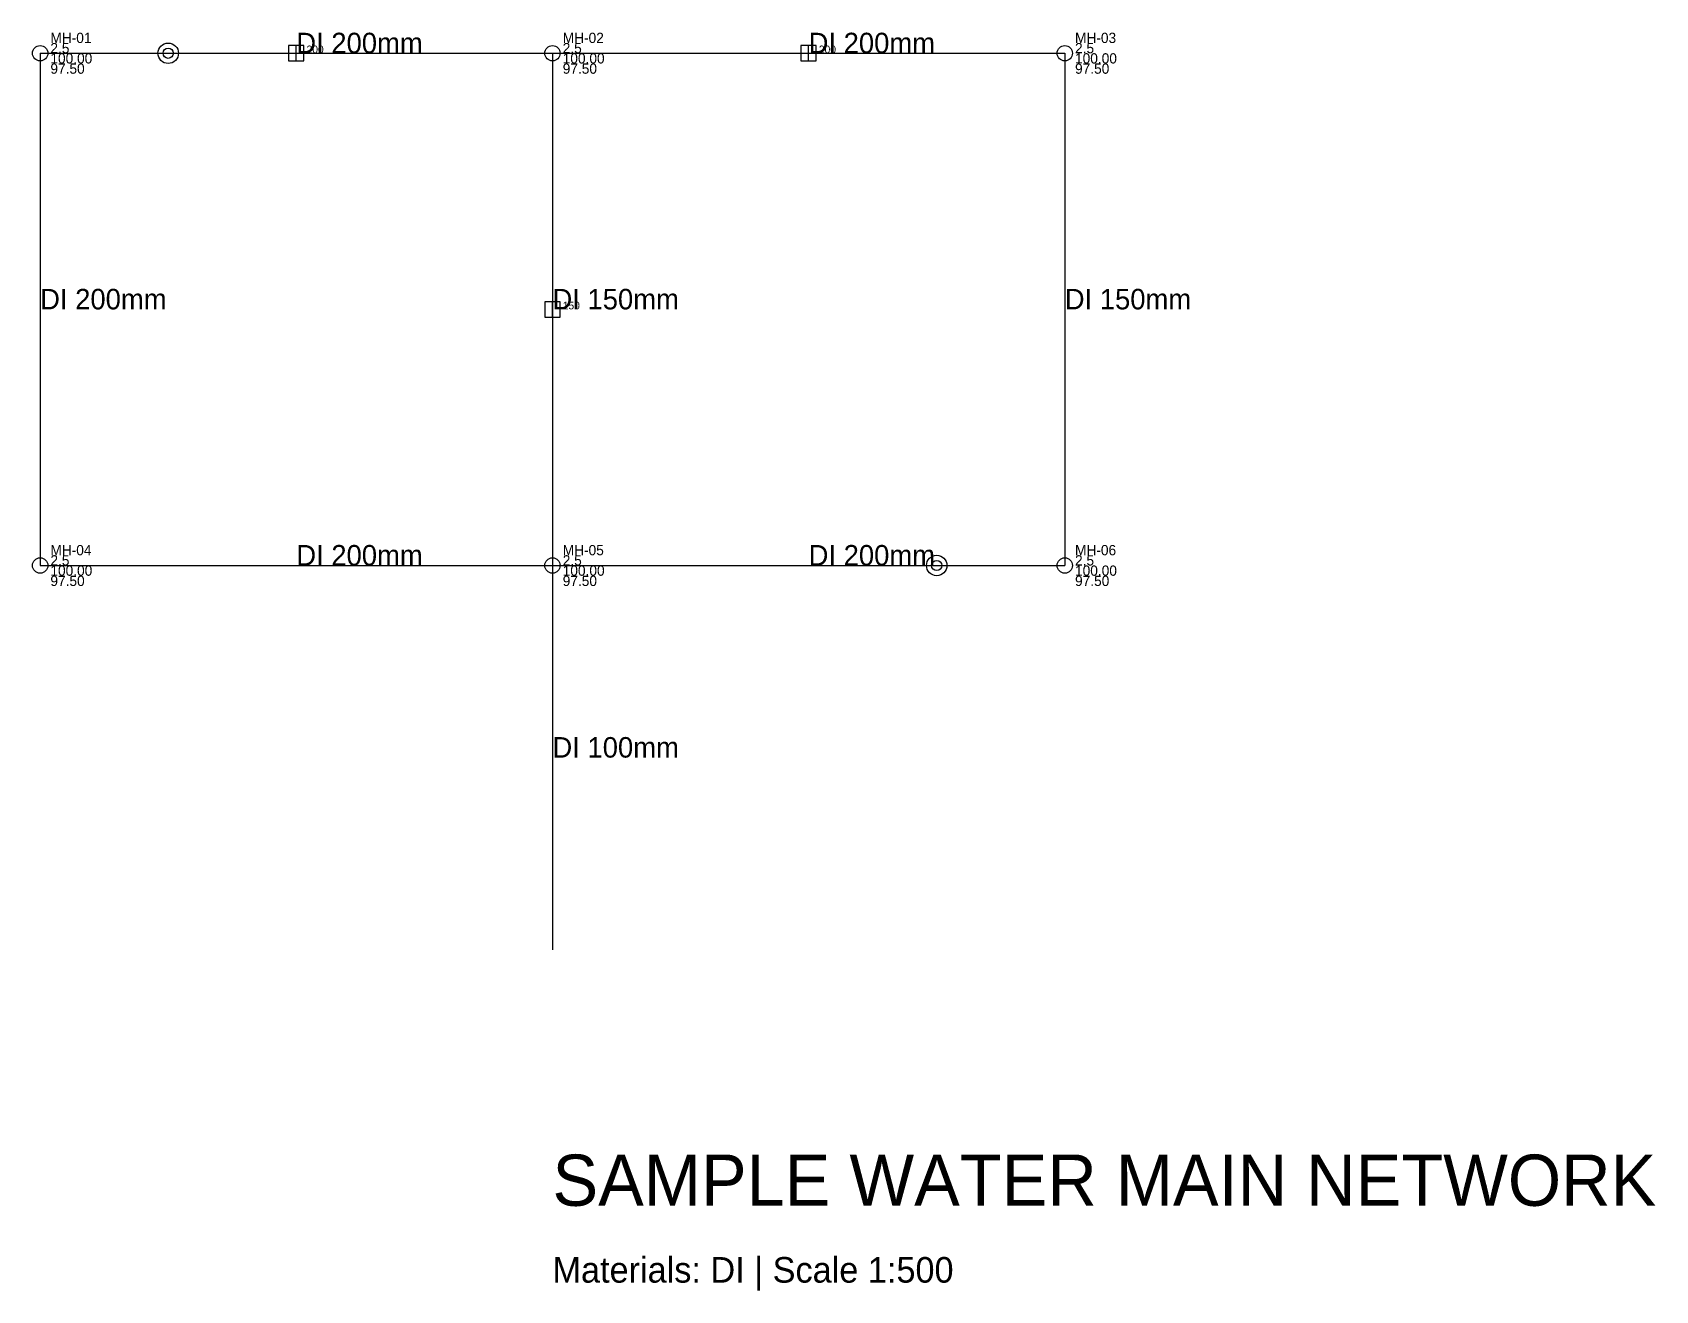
# Model space of a CAD drawing. Header units: metres. Extents: x -0.3 to 63.1, y -8.3 to 40.8.
import ezdxf

# ---------------------------------------------------------------- set-up
doc = ezdxf.new("R2010")
doc.units = ezdxf.units.M
for name, color, linetype in [('ANNOTATIONS', 7, 'Continuous'), ('WATER-HYDRANT', 7, 'Continuous'), ('WATER-MAIN', 7, 'Continuous'), ('WATER-MH', 7, 'Continuous'), ('WATER-VALVE', 7, 'Continuous')]:
    doc.layers.add(name, color=color, linetype=linetype)

# ---------------------------------------------------------------- blocks, each defined once
blk = doc.blocks.new('MANHOLE')
blk.add_circle((0, 0), 0.3)
at = {"layer": 'MANHOLE'}
for tag, p in [('ID', (0.4, 0.4)), ('DEPTH', (0.4, 0)), ('RIM', (0.4, -0.4)), ('INVERT', (0.4, -0.8))]:
    blk.add_attdef(tag, p, '', height=0.4, dxfattribs=at)
blk = doc.blocks.new('GATE_VALVE')
blk.add_line((0, -0.3), (0, 0.3))
blk.add_lwpolyline([(-0.3, -0.3), (0.3, -0.3), (0.3, 0.3), (-0.3, 0.3)], close=True)
blk.add_attdef('DIAMETER', (0.4, 0), '', height=0.3)
blk = doc.blocks.new('FIRE_HYDRANT')
for radius in [0.4, 0.2]:
    blk.add_circle((0, 0), radius)

msp = doc.modelspace()

# ---------------------------------------------------------------- linework, layer by layer
at = {"layer": 'WATER-MAIN'}
for p, q in [((0, 40), (20, 40)), ((0, 40), (0, 20)), ((20, 40), (40, 40)), ((20, 40), (20, 20)), ((40, 40), (40, 20)), ((0, 20), (20, 20)), ((20, 20), (40, 20)), ((20, 20), (20, 5))]:
    msp.add_line(p, q, dxfattribs=at)

# ---------------------------------------------------------------- block references
at = {"layer": 'WATER-HYDRANT'}
for p in [(5, 40), (35, 20)]:
    msp.add_blockref('FIRE_HYDRANT', p, dxfattribs=at)
at = {"layer": 'WATER-MH'}
for p, values in [((0, 40), {'ID': 'MH-01', 'DEPTH': '2.5', 'RIM': '100.00', 'INVERT': '97.50'}), ((20, 40), {'ID': 'MH-02', 'DEPTH': '2.5', 'RIM': '100.00', 'INVERT': '97.50'}), ((40, 40), {'ID': 'MH-03', 'DEPTH': '2.5', 'RIM': '100.00', 'INVERT': '97.50'}), ((0, 20), {'ID': 'MH-04', 'DEPTH': '2.5', 'RIM': '100.00', 'INVERT': '97.50'}), ((20, 20), {'ID': 'MH-05', 'DEPTH': '2.5', 'RIM': '100.00', 'INVERT': '97.50'}), ((40, 20), {'ID': 'MH-06', 'DEPTH': '2.5', 'RIM': '100.00', 'INVERT': '97.50'})]:
    msp.add_blockref('MANHOLE', p, dxfattribs=at).add_auto_attribs(values)
at = {"layer": 'WATER-VALVE'}
for p, values in [((10, 40), {'DIAMETER': '200'}), ((30, 40), {'DIAMETER': '200'}), ((20, 30), {'DIAMETER': '150'})]:
    msp.add_blockref('GATE_VALVE', p, dxfattribs=at).add_auto_attribs(values)

# ---------------------------------------------------------------- texts
at = {"layer": 'ANNOTATIONS'}
for s, height, p in [('DI 200mm', 0.8, (10, 40)), ('DI 200mm', 0.8, (30, 40)), ('DI 200mm', 0.8, (0, 30)), ('DI 150mm', 0.8, (20, 30)), ('DI 150mm', 0.8, (40, 30)), ('DI 200mm', 0.8, (10, 20)), ('DI 200mm', 0.8, (30, 20)), ('DI 100mm', 0.8, (20, 12.5)), ('SAMPLE WATER MAIN NETWORK', 2, (20, -5)), ('Materials: DI | Scale 1:500', 1, (20, -8))]:
    msp.add_text(s, height=height, dxfattribs=at).set_placement(p)

doc.saveas('drawing.dxf')
